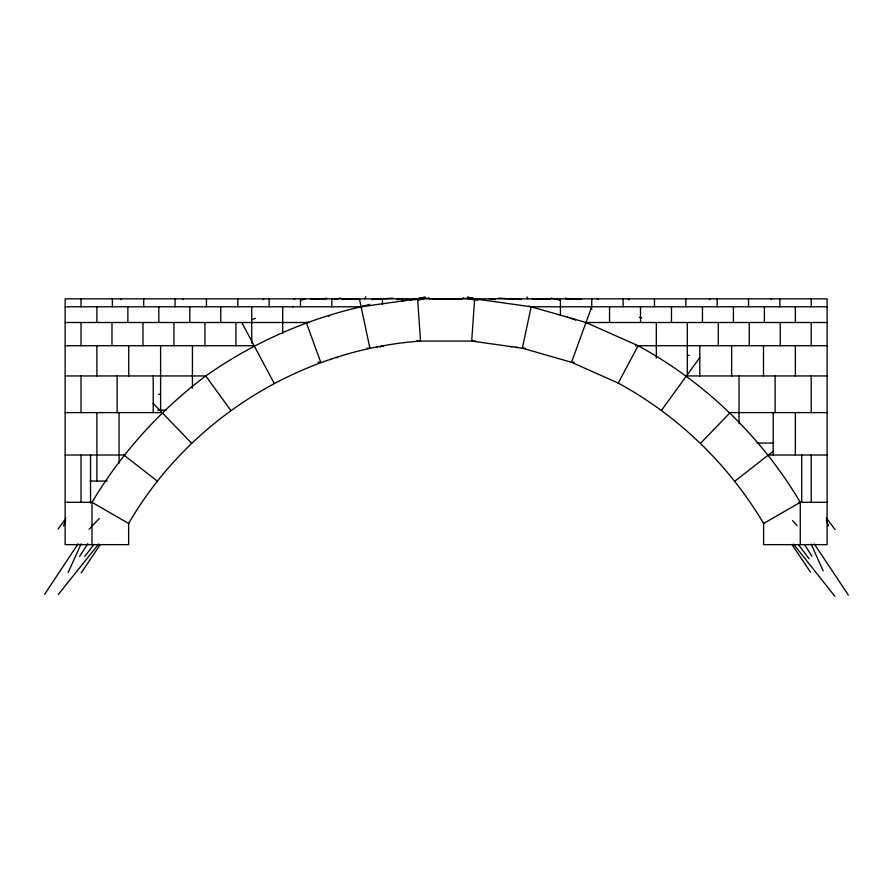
<?xml version="1.0" encoding="UTF-8"?>
<svg xmlns="http://www.w3.org/2000/svg" width="893" height="893" viewBox="0 0 893 893"><rect width="100%" height="100%" fill="white"/><g stroke="black" fill="none" stroke-linecap="round" stroke-linejoin="round"><path stroke-width="1.34" d="M311.211 299.233L311.367 298.463M292.714 307.393L293.027 306.176M63.526 525.988L65.714 519.871M68.08 572.603L81.14 543.882M364.712 298.842L365.817 296.677M638.104 345.714L585.987 322.507L531.145 306.779L474.652 298.842L471.694 341.07L522.338 348.192L571.509 362.29L618.235 383.086L638.104 345.714C705.079 382.226 761.428 436.655 800.262 502.312L800.262 544.641M79.633 556.406L87.76 543.725M44.65 594.291L78.082 543.815M81.163 572.96L100.15 544.719M91.979 544.641L91.979 502.312C121.348 453.197 159.981 410.289 205.758 375.942C252.574 343.024 305.317 319.538 361.107 306.779L369.59 304.379M618.235 383.086C678.267 415.825 728.788 464.617 763.604 523.477L763.604 544.641L827.108 544.641L827.108 298.842L65.144 298.842L65.144 544.641L128.637 544.641L128.637 523.477C188.992 419.319 300.472 349.654 420.547 341.07L417.6 298.842L361.107 306.779L65.144 306.779M182.674 299.59L183.11 298.965M58.179 529.013L65.903 518.241M661.601 410.188L699.799 357.613M84.746 556.428L93.944 544.406M58.257 594.526L98.721 543.96M89.11 529.236L99.246 518.543M700.782 443.062L730.184 412.611M120.443 299.546L121.035 298.976M262.91 299.713L263.982 298.709M380.094 347.21L381.4 346.116M325.13 299.456L326.604 298.24M735.006 481.07L773.193 451.244M294.065 299.311L295.282 298.385M462.161 298.842L463.78 297.637M343.079 299.646L343.783 299.122M404.362 300.707L406.326 299.322M330.6 359.678L331.694 358.93M328.445 316.345L329.461 315.664M763.604 523.477L800.262 502.312M336.817 357.747L337.654 357.367M452.45 299.177L453.979 298.519M376.02 347.511L377.371 346.964M251.726 319.716L255.398 318.343M511.276 346.819L512.124 346.573M358.997 307.449L363.228 306.21M415.111 299.479L425.057 296.956M300.483 300.171L305.439 298.943M440.16 299.077L442.035 298.619M334.306 299.512L340.49 298.05M158.474 394.449L160.595 393.969M341.963 298.976L343.236 298.72M414.72 299.434L420.48 298.262M418.906 299.535L426.341 298.195M414.798 299.345L420.391 298.351M410.077 300.148L425.124 297.548M418.583 299.557L420.436 299.244M414.575 299.311L420.625 298.385M414.263 299.222L420.938 298.474M415.111 299.11L420.078 298.586M417.656 299.657L421.038 299.322M459.259 298.954L461.346 298.742M358.45 307.449L361.185 307.181M414.631 299.088L420.57 298.597L414.653 299.055M441.053 298.932L443.084 298.764M414.218 299.311L421.005 298.775M304.993 322.607L307.527 322.418M567.022 299.166L568.205 299.088M414.586 299.579L420.681 299.155M371.868 299.579L393.043 298.117M396.894 299.579L403.234 299.144M414.988 299.021L420.201 298.675M311.534 299.3L326.715 298.396M414.754 299.233L420.469 298.921M414.441 299.01L420.748 298.675M401.66 300.963L403.089 300.885M359.354 307.125L361.152 307.036M414.33 298.999L420.871 298.686M418.772 299.59L421.027 299.49M413.738 298.976L421.463 298.72M414.72 298.932L420.469 298.753M413.906 298.932L421.295 298.764M413.749 298.876L421.44 298.82M532.195 298.876L550.546 298.82M433.295 298.865L458.946 298.82M827.108 306.779L531.168 306.779L522.338 348.192L525.129 348.192M65.144 322.507L309.023 322.507M585.987 322.507L827.108 322.507M416.395 341.07L475.857 341.07M65.144 345.714L254.137 345.714M635.593 345.714L827.108 345.714M367.123 348.192L369.903 348.192L359.41 298.842M317.953 362.29L320.743 362.29L306.266 322.507M574.288 362.29L571.509 362.29L591.713 306.779L591.758 298.842M65.144 375.942L206.328 375.942M686.483 375.942L827.108 375.942M157.827 410.188L166.131 410.188M65.144 412.611L162.057 412.611M729.369 412.611L827.108 412.611M757.074 443.062L773.74 443.062M65.144 455.017L124.54 455.017M768.36 455.017L827.108 455.017M89.992 481.07L107.216 481.07M65.144 502.312L91.979 502.312M798.945 502.312L827.108 502.312M478.469 298.921L470.823 298.775L478.581 299.021M342.265 298.675L359.499 299.021M470.879 298.742L478.425 298.954M471.738 298.742L477.565 298.954L471.683 298.664M471.828 298.831L477.454 299.077M471.493 298.943L477.766 299.222L471.537 298.485M471.348 298.686L477.956 298.999M471.426 299.177L477.8 299.479L471.526 298.563M565.079 298.418L581.153 299.267M476.762 299.59L471.37 299.3L477.911 299.557L471.348 299.099M584.96 322.775L586.779 322.875M472.017 298.697L477.275 298.999M471.582 299.133L477.643 299.523M498.528 298.117L521.054 299.579M449.458 298.764L451.467 298.921M471.203 298.943L478.034 299.479M471.683 298.597L477.61 299.088M472.129 298.697L477.152 299.188M549.128 298.764L550.512 298.932M489.118 298.764L495.448 299.668M465.42 298.295L473.279 299.557M471.805 298.362L477.487 299.322M471.839 299.244L474.585 299.702M324.226 299.222L325.376 299.423M467.899 297.559L478.704 299.624M471.705 298.24L477.588 299.456M551.26 298.106L560.402 300.171M536.447 299.088L537.865 299.412M639.377 317.328L641.665 317.886M450.53 298.63L452.304 299.066M467.441 296.978L477.052 299.468M528.589 306.243L533.646 307.594M382.751 346.171L383.722 346.462M687.309 355.046L689.273 355.66M567.368 317.171L568.573 317.595M431.486 298.597L432.871 299.099M515.83 347.109L517.136 347.623M438.485 298.508L439.892 299.188M90.539 501.475L128.637 523.477M596.736 298.407L598.254 299.289M573.228 318.678L575.516 320.118M565.503 298.307L567.178 299.445M428.216 297.548L429.879 298.842M123.881 455.017L157.235 481.07M628.013 298.709L629.375 299.825M571.029 318.142L572.156 319.08M549.63 298.474L550.468 299.222M153.216 403.457L191.459 443.062M792.604 520.586L797.114 525.687M771.016 298.954L771.541 299.546M793.531 544.127L834.866 596.323M591.233 308.185L591.959 309.157M798.297 544.462L809.08 558.739M826.36 517.862L835.078 529.661M205.758 375.942L230.64 410.188M792.147 544.819L810.464 572.1M814.338 543.993L848.35 595.073M709.444 299.099L709.868 299.758M804.705 544.797L811.949 556.283M580.785 298.552L581.131 299.144M241.802 322.507L274.017 383.086M526.892 296.911L527.886 298.842M811.157 544.15L823.167 570.839M826.416 519.871L828.514 525.932M811.224 298.842L811.224 306.779M811.224 322.507L811.224 345.714M811.224 375.942L811.224 412.611M811.224 455.017L811.224 502.312M801.702 455.017L801.702 502.312M795.35 306.779L795.35 322.507M795.35 345.714L795.35 375.942M795.35 412.611L795.35 455.017M780.248 322.507L780.248 345.714M779.879 298.842L779.879 306.779M775.124 375.942L775.124 412.611M773.193 412.611L773.193 455.017M764.386 306.779L764.386 322.507M763.504 345.714L763.504 375.942M749.272 322.507L749.272 345.714M748.524 298.842L748.524 306.779M739.024 375.942L739.024 423.684M733.421 306.779L733.421 322.507M731.646 345.714L731.646 375.942M718.285 322.507L718.285 345.714M717.168 298.842L717.168 306.779M702.456 306.779L702.456 322.507M699.799 345.714L699.799 375.942M687.309 322.507L687.309 376.165M685.813 298.842L685.813 306.779M671.48 306.779L671.48 322.507M656.322 322.507L656.322 358.171M654.469 298.842L654.469 306.779M640.515 306.779L640.515 322.507M623.113 298.842L623.113 306.779M609.551 306.779L609.551 322.507M560.402 298.842L560.402 315.062M382.45 298.842L382.45 304.29M331.839 298.842L331.839 306.779M300.483 298.842L300.483 306.779M282.69 306.779L282.69 333.48M269.139 298.842L269.139 306.779M251.726 306.779L251.726 343.079M237.784 298.842L237.784 306.779M235.919 322.507L235.919 345.714M220.761 306.779L220.761 322.507M206.428 298.842L206.428 306.779M204.944 322.507L204.944 345.714M192.441 345.714L192.441 388.276M189.796 306.779L189.796 322.507M175.073 298.842L175.073 306.779M173.956 322.507L173.956 345.714M160.595 345.714L160.595 410.188M158.82 306.779L158.82 322.507M153.216 375.942L153.216 412.611M143.717 298.842L143.717 306.779M142.98 322.507L142.98 345.714M128.737 345.714L128.737 375.942M127.855 306.779L127.855 322.507M119.059 412.611L119.059 463.244M117.117 375.942L117.117 412.611M112.373 298.842L112.373 306.779M111.993 322.507L111.993 345.714M96.89 306.779L96.89 322.507M96.89 345.714L96.89 375.942M96.89 412.611L96.89 481.07M90.539 455.017L90.539 502.96M81.017 298.842L81.017 306.779M81.017 322.507L81.017 345.714M81.017 375.942L81.017 412.611M81.017 455.017L81.017 502.312M420.871 298.999L414.374 299.434L420.826 299.077"/></g></svg>
